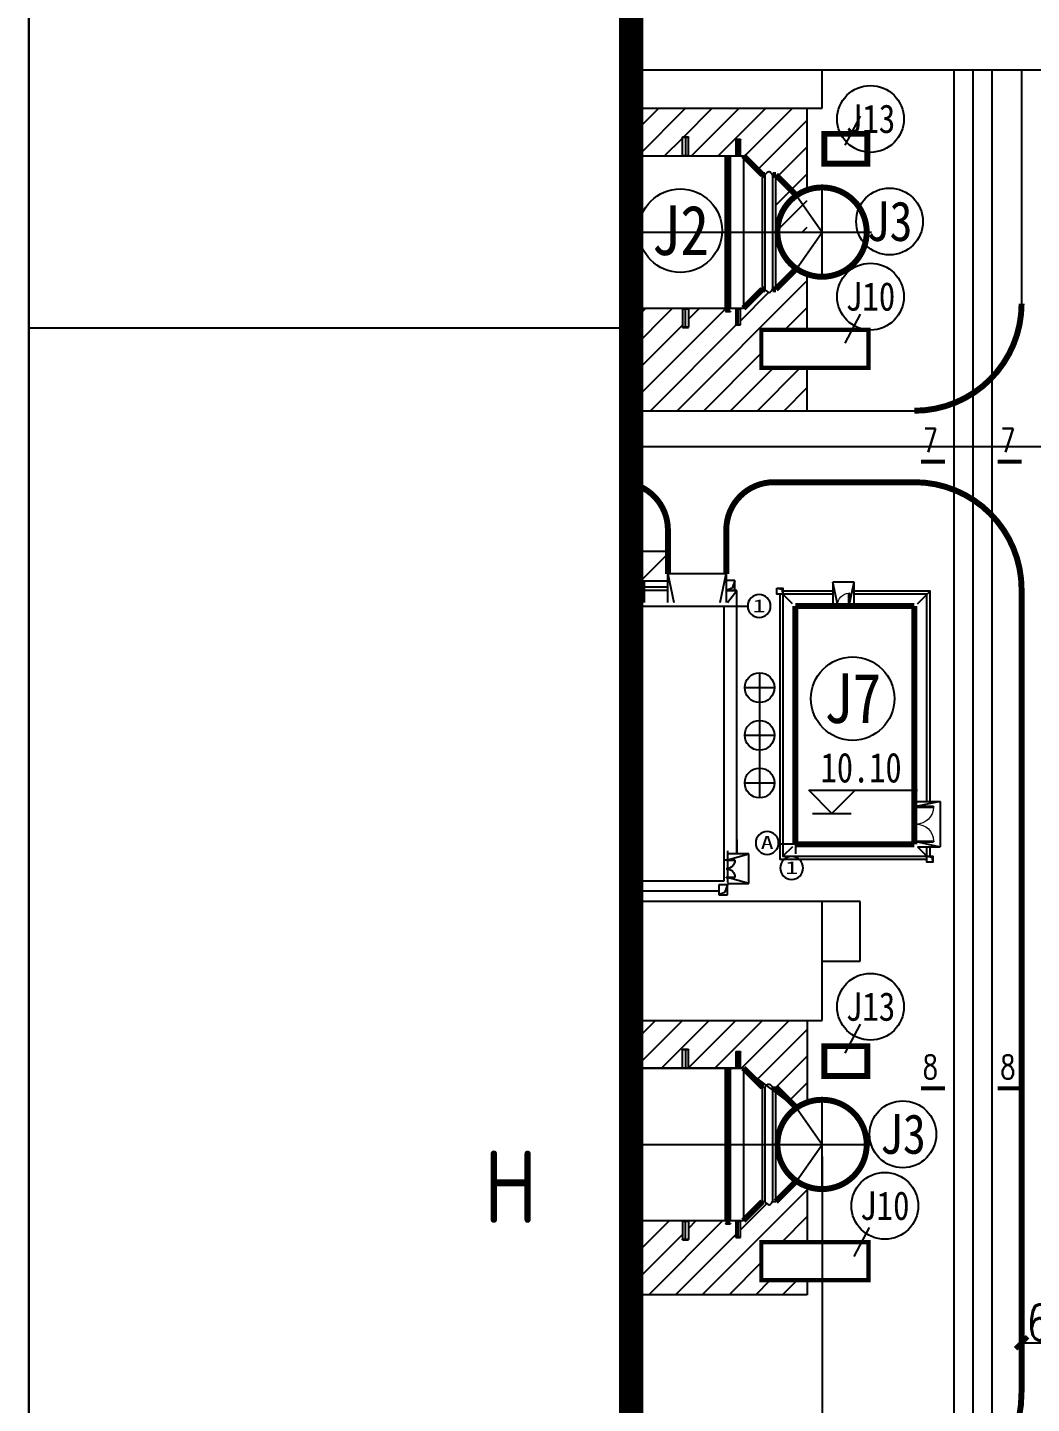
# Model space of a CAD drawing. Extents: x 93518 to 937116, y -359949 to 58022.
# Drawn here: x 684786 to 688953, y -119612 to -113903 of the extents above; entities that cross this region are included whole.
import ezdxf
from ezdxf.enums import TextEntityAlignment as Align

# ---------------------------------------------------------------- set-up
doc = ezdxf.new("R2010")
doc.units = 0
doc.header["$LTSCALE"] = 1000
doc.header["$MEASUREMENT"] = 0
doc.linetypes.add('CENTER', pattern=[50.8, 31.75, -6.35, 6.35, -6.35])
doc.linetypes.add('DASHDOT', pattern=[1, 0.5, -0.25, 0, -0.25])
doc.layers.get('0').update_dxf_attribs({"linetype": 'CONTINUOUS'})
doc.layers.get('Defpoints').update_dxf_attribs({"linetype": 'CONTINUOUS'})
doc.layers.add('AXIS_TEXT', color=7, linetype='CONTINUOUS')
doc.layers.add('Z-本期建构筑物', color=4, linetype='CONTINUOUS')
doc.styles.add('COMPLEX', font='geditxt.shx', dxfattribs={"bigfont": 'hztxt1.shx'})
doc.styles.add('DIMST', font='standard.shx', dxfattribs={"height": 15})
doc.styles.add('HT', font='SIMHEI.TTF')
doc.styles.add('HZ', font='geditxt.shx', dxfattribs={"width": 0.8, "bigfont": 'dxt.shx'})
doc.styles.add('SIMPLEX', font='simplex.shx', dxfattribs={"height": 0.2})
doc.styles.get("Standard").update_dxf_attribs({"font": 'GBENOR', "bigfont": 'GBCBIG'})
doc.styles.add('黑体', font='SIMHEI.TTF')
doc.linetypes.add('ZIGZAG', pattern='A,0.00254,-5.08,[131,ltypeshp.shx,S=5.08,R=0,X=-5.08,Y=0],-10.16,[131,ltypeshp.shx,S=5.08,R=180,X=5.08,Y=0],-5.08', length=20.32254)
doc.dimstyles.new('南沙标注', dxfattribs={"dimtxt": 3, "dimasz": 1, "dimexe": 1, "dimexo": 0.5, "dimgap": 0.2, "dimtad": 1, "dimtoh": 1, "dimdec": 3, "dimzin": 0, "dimdsep": 46, "dimtxsty": 'HZ', "dimblk": 'ARCHTICK', "dimcen": 0.09, "dimadec": 0, "dimazin": 0, "dimtfac": 1, "dimtdec": 3, "dimtix": 1, "dimtofl": 0, "dimtmove": 0, "dimatfit": 0, "dimfxl": 1, "dimtolj": 1, "dimtzin": 0, "dimarcsym": 0})

# ---------------------------------------------------------------- blocks, each defined once
blk = doc.blocks.new('GEDI_WK_A1')
at = {"color": 3}
blk.add_line((25, 74.25), (0, 74.25), dxfattribs=at)
for points, const_width in [([(0, 0), (841, 0), (841, 594), (0, 594)], 0.1), ([(25, 10), (831, 10), (831, 584), (25, 584)], 1)]:
    blk.add_lwpolyline(points, close=True, dxfattribs=dict(at, const_width=const_width))
blk.add_text('H', height=3, dxfattribs=at).set_placement((20, 37.125), align=Align.CENTER)
blk = doc.blocks.new('33')
for p, q in [((-303, 158), (-263, 158)), ((-303, 46), (-263, 46)), ((-300, -173), (-300, 151)), ((-298, 151), (-300, 151)), ((-298, -214), (-298, 191)), ((-268, 191), (-298, 191)), ((-268, -214), (-268, 191)), ((-262, 143), (-250, 143)), ((-250, -165), (-250, 143)), ((-250, 125), (-27, 125)), ((-27, 125), (-25, 125)), ((12575, 136), (0, 136)), ((12550, 106), (0, 106)), ((12577, 125), (12575, 125)), ((-379, -11), (12800, -11)), ((-303, -68), (-263, -68)), ((-303, -180), (-263, -180)), ((-298, -173), (-300, -173)), ((-268, -214), (-298, -214)), ((-262, -165), (-250, -165)), ((-250, -148), (-27, -148)), ((-27, -148), (-25, -148)), ((12550, -129), (0, -129)), ((12575, -159), (0, -159)), ((12577, -148), (12575, -148))]:
    blk.add_line(p, q)
for points in [[(-25, 264), (0, 264), (0, -286), (-25, -286)], [(12550, 136), (12575, 136), (12575, -159), (12550, -159)]]:
    blk.add_lwpolyline(points, close=True)
for centre, radius, start, end in [((-262, 149), 6, 180, 270), ((-27, -11), 136, 90, 270), ((12577, -11), 136, 270, 90), ((-262, -171), 6, 90, 180)]:
    blk.add_arc(centre, radius, start, end)
blk = doc.blocks.new('jzw-bh')
blk.add_circle((0, 0), 1.402)
at = {"style": 'SIMPLEX', "width": 0.8}
blk.add_attdef('JZW', text='', height=1, dxfattribs=at).set_placement((0, 0), align=Align.MIDDLE)
blk = doc.blocks.new('室内标高')
for p, q in [((1.94, -1.94), (0, 0)), ((0, 0), (9.14, 0)), ((3.89, 0), (1.94, -1.94)), ((0.32, -1.94), (3.57, -1.94))]:
    blk.add_line(p, q)
at = {"ltscale": 0.5, "style": 'HT', "width": 0.8}
blk.add_text('10.10', height=2.5, rotation=360, dxfattribs=at).set_placement((4.4, 0.66, -8.1), align=Align.CENTER)
blk = doc.blocks.new('_ArchTick')
at = {"color": 0, "linetype": 'ByBlock', "const_width": 0.4}
blk.add_lwpolyline([(-0.5, -0.5), (0.5, 0.5)], dxfattribs=at)
blk = doc.blocks.new('*D58')
at = {"color": 0, "lineweight": -2}
for p, q in [((3702.78, 1654.14), (3702.78, 1653.05)), ((3702.78, 1654.05), (3708.78, 1654.05)), ((3708.78, 1654.14), (3708.78, 1653.05))]:
    blk.add_line(p, q, dxfattribs=at)
at = {"layer": 'Defpoints', "color": 0}
for p in [(3702.78, 1654.64), (3708.78, 1654.64), (3708.78, 1654.05)]:
    blk.add_point(p, dxfattribs=at)
at = {"color": 0, "lineweight": -2, "rotation": 180}
blk.add_blockref('_ArchTick', (3702.78, 1654.05), dxfattribs=at)
at = {"color": 0, "lineweight": -2}
blk.add_blockref('_ArchTick', (3708.78, 1654.05), dxfattribs=at)
at = {"color": 0, "insert": (3705.78, 1655.75), "char_height": 3, "attachment_point": 5, "style": 'HZ'}
blk.add_mtext('\\A1;6.0', dxfattribs=at)
blk = doc.blocks.new('_AXISO')
blk.add_circle((0, 0), 0.5)
at = {"layer": 'AXIS_TEXT', "style": 'COMPLEX', "width": 1.041667}
blk.add_attdef('A', text='', height=0.56, dxfattribs=at).set_placement((-0.25, -0.28), (0.25, -0.28), align=Align.FIT)
blk = doc.blocks.new('wq')
at = {"color": 8}
for p, q in [((3686.0215, 1757.7001), (3686.0215, 1760.9255)), ((3697.0785, 1760.9255), (3697.0785, 1646)), ((3700.2785, 1760.9255), (3700.2785, 1646)), ((3702.7785, 1760.9255), (3702.7785, 1741.3)), ((3669.988, 1755.3744), (3672.3137, 1757.7001)), ((3669.988, 1757.7001), (3686.0215, 1757.7001)), ((3670.6515, 1753.7928), (3674.5588, 1757.7001)), ((3674.4038, 1755.3001), (3676.8038, 1757.7001)), ((3675.0489, 1753.7001), (3679.0489, 1757.7001)), ((3677.2939, 1753.7001), (3681.2939, 1757.7001)), ((3679.4802, 1753.6413), (3683.539, 1757.7001)), ((3684.7785, 1750.8381), (3684.7785, 1757.7001)), ((3680.6028, 1752.5188), (3684.7785, 1756.6945)), ((3687.9542, 1754.6068), (3689.242, 1757.0304)), ((3672.8038, 1753.7001), (3674.3015, 1755.1978)), ((3674.3015, 1755.3001), (3674.8015, 1755.3001)), ((3674.3015, 1755.3001), (3674.3628, 1755.3001)), ((3674.3015, 1755.3001), (3674.3015, 1755.2601)), ((3674.3015, 1755.2601), (3674.5435, 1755.2601)), ((3674.3015, 1753.7401), (3674.3015, 1755.2601)), ((3674.5435, 1755.2601), (3674.5435, 1753.7401)), ((3674.5595, 1755.2601), (3674.5595, 1753.7401)), ((3674.5595, 1755.2601), (3674.8015, 1755.2601)), ((3674.7401, 1755.3001), (3674.8015, 1755.3001)), ((3674.8015, 1755.3001), (3674.8015, 1755.2601)), ((3674.8015, 1753.7401), (3674.8015, 1755.2601)), ((3678.7715, 1755.1001), (3678.7715, 1755.0601)), ((3678.7715, 1755.1001), (3678.8328, 1755.1001)), ((3678.7715, 1755.1001), (3679.1715, 1755.1001)), ((3678.7715, 1755.0601), (3678.7715, 1753.7401)), ((3678.7715, 1755.0601), (3678.9635, 1755.0601)), ((3678.9635, 1755.0601), (3678.9635, 1753.7401)), ((3678.9795, 1755.0601), (3679.1715, 1755.0601)), ((3678.9795, 1755.0601), (3678.9795, 1753.7401)), ((3679.1101, 1755.1001), (3679.1715, 1755.1001)), ((3679.1715, 1755.1001), (3679.1715, 1755.0601)), ((3679.1715, 1753.7401), (3679.1715, 1755.0601)), ((3669.988, 1753.7001), (3679.422, 1753.7001)), ((3674.3015, 1753.7401), (3674.5435, 1753.7401)), ((3674.3015, 1753.7401), (3674.3015, 1753.7001)), ((3674.3015, 1753.7001), (3674.8015, 1753.7001)), ((3674.3015, 1753.7001), (3674.3628, 1753.7001)), ((3674.5595, 1753.7401), (3674.8015, 1753.7401)), ((3674.7401, 1753.7001), (3674.8015, 1753.7001)), ((3674.8015, 1753.7401), (3674.8015, 1753.7001)), ((3677.914, 1740.9301), (3677.914, 1753.6801)), ((3677.914, 1753.6801), (3678.329, 1753.6801)), ((3678.279, 1753.5801), (3678.279, 1753.6801)), ((3678.284, 1753.5851), (3678.284, 1753.6751)), ((3678.329, 1740.9301), (3678.329, 1753.6801)), ((3678.7715, 1753.7401), (3678.7715, 1753.7001)), ((3678.7715, 1753.7401), (3678.9635, 1753.7401)), ((3678.7715, 1753.7001), (3678.8328, 1753.7001)), ((3678.7715, 1753.7001), (3679.1715, 1753.7001)), ((3678.9795, 1753.7401), (3679.1715, 1753.7401)), ((3679.1101, 1753.7001), (3679.1715, 1753.7001)), ((3679.1715, 1753.7401), (3679.1715, 1753.7001)), ((3679.4215, 1753.7001), (3679.4215, 1740.9001)), ((3682.1424, 1751.8134), (3684.7785, 1754.4494)), ((3681.0215, 1742.5001), (3681.0215, 1752.1001)), ((3681.2215, 1752.1061), (3681.2215, 1742.5001)), ((3681.8715, 1752.1001), (3681.8715, 1742.5001)), ((3682.1424, 1749.5683), (3684.7785, 1752.2044)), ((3682.1424, 1742.5001), (3682.1424, 1752.1001)), ((3682.1424, 1747.3232), (3684.7785, 1749.9593)), ((3684.3643, 1747.3001), (3684.7785, 1747.7142)), ((3684.7785, 1739.1001), (3684.7785, 1743.7621)), ((3673.8543, 1732.3), (3684.7785, 1743.2241)), ((3679.1715, 1739.8622), (3681.538, 1742.2287)), ((3677.964, 1740.9301), (3677.964, 1741.0301)), ((3678.279, 1740.9301), (3678.279, 1741.0301)), ((3678.284, 1740.9351), (3678.284, 1741.0251)), ((3682.8995, 1739.1001), (3684.7785, 1740.9791)), ((3669.988, 1737.4139), (3673.4742, 1740.9001)), ((3669.988, 1732.9238), (3677.9643, 1740.9001)), ((3669.988, 1740.9001), (3679.422, 1740.9001)), ((3670.6515, 1740.3224), (3671.2291, 1740.9001)), ((3674.3015, 1740.9001), (3674.8015, 1740.9001)), ((3674.3015, 1740.9001), (3674.3628, 1740.9001)), ((3674.3015, 1740.8601), (3674.3015, 1740.9001)), ((3674.3015, 1740.8601), (3674.5435, 1740.8601)), ((3674.3015, 1740.8601), (3674.3015, 1739.3401)), ((3674.5435, 1739.3401), (3674.5435, 1740.8601)), ((3674.5595, 1739.3401), (3674.5595, 1740.8601)), ((3674.5595, 1740.8601), (3674.8015, 1740.8601)), ((3674.7401, 1740.9001), (3674.8015, 1740.9001)), ((3674.8015, 1739.9823), (3675.7193, 1740.9001)), ((3674.8015, 1740.8601), (3674.8015, 1740.9001)), ((3674.8015, 1740.8601), (3674.8015, 1739.3401)), ((3677.914, 1740.9301), (3678.329, 1740.9301)), ((3678.7715, 1740.9001), (3678.7715, 1739.5401)), ((3678.7715, 1740.8601), (3678.7715, 1740.9001)), ((3678.7715, 1740.9001), (3678.8328, 1740.9001)), ((3678.7715, 1740.9001), (3679.1715, 1740.9001)), ((3678.7715, 1740.8601), (3678.9635, 1740.8601)), ((3678.9635, 1739.5401), (3678.9635, 1740.8601)), ((3678.9795, 1740.8601), (3679.1715, 1740.8601)), ((3678.9795, 1739.5401), (3678.9795, 1740.8601)), ((3679.1601, 1740.9001), (3679.1715, 1740.9001)), ((3679.1715, 1739.5401), (3679.1715, 1740.9001)), ((3679.1715, 1740.8601), (3679.1715, 1740.9001)), ((3687.9542, 1737.9839), (3689.242, 1740.4075)), ((3669.988, 1735.1688), (3674.3015, 1739.4823)), ((3671.6093, 1732.3), (3678.8094, 1739.5001)), ((3674.3015, 1739.3001), (3674.3015, 1739.3401)), ((3674.3015, 1739.3401), (3674.5435, 1739.3401)), ((3674.3015, 1739.3001), (3674.8015, 1739.3001)), ((3674.3015, 1739.3001), (3674.3628, 1739.3001)), ((3674.5595, 1739.3401), (3674.8015, 1739.3401)), ((3674.7401, 1739.3001), (3674.8015, 1739.3001)), ((3674.8015, 1739.3001), (3674.8015, 1739.3401)), ((3678.7715, 1739.5401), (3678.9635, 1739.5401)), ((3678.7715, 1739.5001), (3678.7715, 1739.5401)), ((3678.7715, 1739.5001), (3678.8328, 1739.5001)), ((3678.7715, 1739.5001), (3679.1715, 1739.5001)), ((3678.9795, 1739.5401), (3679.1715, 1739.5401)), ((3679.1601, 1739.5001), (3679.1715, 1739.5001)), ((3679.1715, 1739.5001), (3679.1715, 1739.5401)), ((3676.0994, 1732.3), (3680.9215, 1737.1221)), ((3678.3445, 1732.3), (3681.9446, 1735.9001)), ((3680.5895, 1732.3), (3684.1896, 1735.9001)), ((3684.7785, 1732.3), (3684.7785, 1735.9001)), ((3682.8346, 1732.3), (3684.7785, 1734.2439)), ((3669.988, 1719.4534), (3671.0346, 1720.5)), ((3670.7797, 1718), (3673.0785, 1720.2988)), ((3669.988, 1718), (3671.0785, 1718)), ((3670.5785, 1716.2), (3671.0785, 1718)), ((3671.0785, 1718), (3671.0785, 1716.2)), ((3673.0247, 1718), (3673.0785, 1718.0538)), ((3673.0785, 1716.2), (3673.0785, 1718.6)), ((3673.0785, 1718.6), (3673.5785, 1716.2)), ((3677.9785, 1718.6), (3673.0785, 1718.6)), ((3677.4785, 1716.2), (3677.9785, 1718.6)), ((3677.9785, 1718.6), (3677.9785, 1716.2)), ((3677.9785, 1718.0382), (3677.9785, 1717.2)), ((3678.7042, 1718.0382), (3677.9785, 1718.0382)), ((3678.7042, 1718.0382), (3678.4606, 1717.4032)), ((3678.7042, 1717.2), (3678.7042, 1718.0382)), ((3688.7285, 1717.8999), (3686.9285, 1717.8999)), ((3686.9285, 1717.8999), (3686.9285, 1716.0999)), ((3687.3285, 1716.0999), (3686.9285, 1717.8999)), ((3688.3285, 1716.0999), (3688.7285, 1717.8999)), ((3688.7285, 1716.0999), (3688.7285, 1717.8999)), ((3673.0785, 1717.5), (3671.0785, 1717.5)), ((3673.0785, 1717.2), (3671.0785, 1717.2)), ((3678.4606, 1717.4032), (3677.9785, 1717.2)), ((3678.8785, 1717.2), (3677.9785, 1717.2)), ((3677.9785, 1717.2), (3678.7042, 1717.2)), ((3678.0785, 1716.2), (3678.8785, 1717.2)), ((3678.8785, 1715.8383), (3678.8785, 1717.2)), ((3682.2285, 1717.3999), (3682.6359, 1717.3119)), ((3682.6359, 1717.3119), (3682.7285, 1716.8999)), ((3683.5285, 1716.0999), (3682.7285, 1716.8999)), ((3694.0285, 1716.0999), (3695.0885, 1717.1599)), ((3669.988, 1715.9), (3677.7785, 1715.9)), ((3677.7785, 1715.9), (3677.7785, 1692.8)), ((3677.7785, 1715.9), (3679.7785, 1715.9)), ((3678.8785, 1707.2508), (3678.8785, 1716.2461)), ((3678.8785, 1703.1251), (3678.8785, 1708.1107)), ((3678.8785, 1695.1), (3678.8785, 1703.1251)), ((3694.0285, 1699.4999), (3695.9285, 1699.4999)), ((3695.9285, 1699.4999), (3694.0285, 1699.0999)), ((3695.9285, 1699.4999), (3695.9285, 1695.6999)), ((3678.8785, 1696.3096), (3678.8785, 1695.1)), ((3694.0285, 1696.0999), (3695.9285, 1695.6999)), ((3678.0785, 1695.3559), (3678.0785, 1692.6956)), ((3679.8785, 1695.1), (3678.0785, 1695.1)), ((3678.0785, 1694.6), (3679.8785, 1695.1)), ((3678.0785, 1694.7987), (3678.0785, 1693.2987)), ((3679.8785, 1692.6), (3679.8785, 1695.1)), ((3683.7785, 1695.8999), (3682.4723, 1695.8999)), ((3683.5285, 1695.6999), (3682.7285, 1694.8999)), ((3683.7785, 1695.8999), (3683.7785, 1695.091)), ((3694.0285, 1695.6999), (3694.8285, 1694.8999)), ((3694.0285, 1695.6999), (3695.9285, 1695.6999)), ((3694.8285, 1694.8999), (3695.2359, 1694.8119)), ((3695.2359, 1694.8119), (3695.3285, 1694.3999)), ((3677.8785, 1694.6), (3678.0785, 1694.6)), ((3677.7785, 1692.8), (3669.988, 1692.8)), ((3677.3528, 1692.5), (3677.3528, 1691.6618)), ((3678.0785, 1692.5), (3677.3528, 1692.5)), ((3678.0785, 1692.5), (3677.8349, 1691.865)), ((3679.8785, 1692.6), (3678.0785, 1693.1)), ((3678.0785, 1692.6), (3679.8785, 1692.6)), ((3678.0785, 1691.6618), (3678.0785, 1692.5)), ((3669.988, 1692), (3677.3528, 1692)), ((3677.8349, 1691.865), (3677.3528, 1691.6618)), ((3677.3528, 1691.6618), (3678.0785, 1691.6618)), ((3689.2215, 1691.1001), (3669.988, 1691.1001)), ((3686.0215, 1686.1001), (3686.0215, 1691.1001)), ((3689.2215, 1686.1001), (3689.2215, 1691.1001)), ((3686.0215, 1681.1001), (3686.0215, 1686.1001)), ((3686.0215, 1686.1001), (3689.2215, 1686.1001)), ((3669.988, 1681.1001), (3686.0215, 1681.1001)), ((3669.988, 1679.0422), (3672.0458, 1681.1001)), ((3669.988, 1681.1001), (3684.7785, 1681.1001)), ((3670.2909, 1677.1001), (3674.2909, 1681.1001)), ((3672.5359, 1677.1001), (3676.5359, 1681.1001)), ((3674.781, 1677.1001), (3678.781, 1681.1001)), ((3677.0261, 1677.1001), (3681.0261, 1681.1001)), ((3679.2711, 1677.1001), (3683.2711, 1681.1001)), ((3684.7785, 1681.1001), (3684.7785, 1674.2381)), ((3684.7785, 1681.1001), (3684.7785, 1674.2381)), ((3680.6199, 1676.2038), (3684.7785, 1680.3623)), ((3687.9542, 1678.3624), (3689.242, 1680.786)), ((3674.3015, 1678.7001), (3674.8015, 1678.7001)), ((3674.3015, 1678.7001), (3674.3628, 1678.7001)), ((3674.3015, 1678.7001), (3674.3015, 1678.6601)), ((3674.3015, 1678.6601), (3674.5435, 1678.6601)), ((3674.3015, 1677.1401), (3674.3015, 1678.6601)), ((3674.5435, 1678.6601), (3674.5435, 1677.1401)), ((3674.5595, 1678.6601), (3674.5595, 1677.1401)), ((3674.5595, 1678.6601), (3674.8015, 1678.6601)), ((3674.7401, 1678.7001), (3674.8015, 1678.7001)), ((3674.8015, 1678.7001), (3674.8015, 1678.6601)), ((3674.8015, 1677.1401), (3674.8015, 1678.6601)), ((3678.7715, 1678.5001), (3678.7715, 1678.4601)), ((3678.7715, 1678.5001), (3678.8328, 1678.5001)), ((3678.7715, 1678.5001), (3679.1715, 1678.5001)), ((3678.7715, 1678.4601), (3678.7715, 1677.1401)), ((3678.7715, 1678.4601), (3678.9635, 1678.4601)), ((3678.9635, 1678.4601), (3678.9635, 1677.1401)), ((3678.9795, 1678.4601), (3679.1715, 1678.4601)), ((3678.9795, 1678.4601), (3678.9795, 1677.1401)), ((3679.1101, 1678.5001), (3679.1715, 1678.5001)), ((3679.1715, 1678.5001), (3679.1715, 1678.4601)), ((3679.1715, 1677.1401), (3679.1715, 1678.4601)), ((3681.9042, 1675.243), (3684.7785, 1678.1173)), ((3669.988, 1677.1001), (3679.422, 1677.1001)), ((3679.422, 1677.1001), (3669.988, 1677.1001)), ((3674.3015, 1677.1401), (3674.5435, 1677.1401)), ((3674.3015, 1677.1401), (3674.3015, 1677.1001)), ((3674.3015, 1677.1001), (3674.8015, 1677.1001)), ((3674.3015, 1677.1001), (3674.3628, 1677.1001)), ((3674.5595, 1677.1401), (3674.8015, 1677.1401)), ((3674.7401, 1677.1001), (3674.8015, 1677.1001)), ((3674.8015, 1677.1401), (3674.8015, 1677.1001)), ((3677.914, 1664.3301), (3677.914, 1677.0801)), ((3677.914, 1677.0801), (3678.329, 1677.0801)), ((3678.279, 1676.9801), (3678.279, 1677.0801)), ((3678.284, 1676.9851), (3678.284, 1677.0751)), ((3678.329, 1664.3301), (3678.329, 1677.0801)), ((3678.7715, 1677.1401), (3678.7715, 1677.1001)), ((3678.7715, 1677.1401), (3678.9635, 1677.1401)), ((3678.7715, 1677.1001), (3678.8328, 1677.1001)), ((3678.7715, 1677.1001), (3679.1715, 1677.1001)), ((3678.9795, 1677.1401), (3679.1715, 1677.1401)), ((3679.1101, 1677.1001), (3679.1715, 1677.1001)), ((3679.1715, 1677.1401), (3679.1715, 1677.1001)), ((3679.4215, 1677.1001), (3679.4215, 1664.3001)), ((3683.8706, 1673.7719), (3679.422, 1677.1001)), ((3681.0215, 1665.9001), (3681.0215, 1675.5001)), ((3681.0215, 1675.5001), (3681.2215, 1675.5001)), ((3681.2215, 1675.5061), (3681.2215, 1665.9001)), ((3681.8715, 1675.5001), (3682.1424, 1675.5001)), ((3681.8715, 1675.5001), (3681.8715, 1665.9001)), ((3682.1424, 1665.9001), (3682.1424, 1675.5001)), ((3683.1885, 1674.2822), (3684.7785, 1675.8722)), ((3684.7785, 1674.2381), (3683.8706, 1673.7719)), ((3686.0225, 1669.7001), (3686.0225, 1642.5836)), ((3684.7785, 1667.1621), (3684.7785, 1662.5001)), ((3675.9664, 1658.0799), (3684.7785, 1666.8919)), ((3681.0215, 1665.9001), (3681.2215, 1665.9001)), ((3681.8715, 1665.9001), (3682.1424, 1665.9001)), ((3679.1715, 1663.53), (3681.3733, 1665.7319)), ((3669.988, 1661.0817), (3673.2063, 1664.3001)), ((3669.988, 1664.3001), (3679.422, 1664.3001)), ((3670.6515, 1663.9903), (3670.9613, 1664.3001)), ((3671.4763, 1658.0799), (3677.6964, 1664.3001)), ((3674.3015, 1664.3001), (3674.8015, 1664.3001)), ((3674.3015, 1664.3001), (3674.3628, 1664.3001)), ((3674.3015, 1664.2601), (3674.3015, 1664.3001)), ((3674.3015, 1664.2601), (3674.5435, 1664.2601)), ((3674.3015, 1664.2601), (3674.3015, 1662.7401)), ((3674.5435, 1662.7401), (3674.5435, 1664.2601)), ((3674.5595, 1662.7401), (3674.5595, 1664.2601)), ((3674.5595, 1664.2601), (3674.8015, 1664.2601)), ((3674.7401, 1664.3001), (3674.8015, 1664.3001)), ((3674.8015, 1663.6501), (3675.4514, 1664.3001)), ((3674.8015, 1664.2601), (3674.8015, 1664.3001)), ((3674.8015, 1664.2601), (3674.8015, 1662.7401)), ((3677.914, 1664.3301), (3678.329, 1664.3301)), ((3677.964, 1664.3301), (3677.964, 1664.4301)), ((3678.279, 1664.3301), (3678.279, 1664.4301)), ((3678.284, 1664.3351), (3678.284, 1664.4251)), ((3678.7715, 1664.3001), (3678.7715, 1662.9401)), ((3678.7715, 1664.2601), (3678.7715, 1664.3001)), ((3678.7715, 1664.3001), (3678.8328, 1664.3001)), ((3678.7715, 1664.3001), (3679.1715, 1664.3001)), ((3678.7715, 1664.2601), (3678.9635, 1664.2601)), ((3678.9635, 1662.9401), (3678.9635, 1664.2601)), ((3678.9795, 1664.2601), (3679.1715, 1664.2601)), ((3678.9795, 1662.9401), (3678.9795, 1664.2601)), ((3679.1601, 1664.3001), (3679.1715, 1664.3001)), ((3679.1715, 1662.9401), (3679.1715, 1664.3001)), ((3679.1715, 1664.2601), (3679.1715, 1664.3001)), ((3682.6316, 1662.5001), (3684.7785, 1664.6469)), ((3688.7125, 1661.2889), (3690.0002, 1663.7126)), ((3669.988, 1658.8367), (3674.3015, 1663.1501)), ((3673.7214, 1658.0799), (3678.7715, 1663.13)), ((3674.3015, 1662.7001), (3674.3015, 1662.7401)), ((3674.3015, 1662.7401), (3674.5435, 1662.7401)), ((3674.3015, 1662.7001), (3674.8015, 1662.7001)), ((3674.3015, 1662.7001), (3674.3628, 1662.7001)), ((3674.5595, 1662.7401), (3674.8015, 1662.7401)), ((3674.7401, 1662.7001), (3674.8015, 1662.7001)), ((3674.8015, 1662.7001), (3674.8015, 1662.7401)), ((3678.7715, 1662.9401), (3678.9635, 1662.9401)), ((3678.7715, 1662.9001), (3678.7715, 1662.9401)), ((3678.7715, 1662.9001), (3678.8328, 1662.9001)), ((3678.7715, 1662.9001), (3679.1715, 1662.9001)), ((3678.9795, 1662.9401), (3679.1715, 1662.9401)), ((3679.1601, 1662.9001), (3679.1715, 1662.9001)), ((3679.1715, 1662.9001), (3679.1715, 1662.9401)), ((3678.2115, 1658.0799), (3680.9215, 1660.7899)), ((3680.4566, 1658.0799), (3681.6767, 1659.3001)), ((3682.7016, 1658.0799), (3683.9218, 1659.3001)), ((3684.7785, 1659.3001), (3684.7785, 1658.0799)), ((3684.7785, 1658.0799), (3669.988, 1658.0799))]:
    blk.add_line(p, q, dxfattribs=at)
at = {"color": 8, "linetype": 'ZIGZAG', "ltscale": 0.15}
blk.add_line((3698.6785, 1760.9255), (3698.6785, 1646), dxfattribs=at)
at = {"color": 8, "ltscale": 3}
for p, q in [((3677.964, 1753.6701), (3678.279, 1753.6701)), ((3677.956, 1741.0301), (3677.956, 1753.5801)), ((3677.964, 1741.0301), (3677.964, 1753.5801)), ((3678.279, 1741.0301), (3678.279, 1753.5801)), ((3678.287, 1741.0301), (3678.287, 1753.5801)), ((3677.956, 1664.4301), (3677.956, 1676.9801)), ((3677.964, 1677.0701), (3678.279, 1677.0701)), ((3677.964, 1664.4301), (3677.964, 1676.9801)), ((3678.279, 1664.4301), (3678.279, 1676.9801)), ((3678.287, 1664.4301), (3678.287, 1676.9801))]:
    blk.add_line(p, q, dxfattribs=at)
at = {"color": 8, "ltscale": 4}
for p, q in [((3683.8716, 1750.3719), (3686.0225, 1747.3001)), ((3686.0225, 1743.5501), (3686.0225, 1751.0501)), ((3669.988, 1747.3001), (3690.1715, 1747.3001)), ((3683.8716, 1744.2283), (3686.0225, 1747.3001)), ((3686.0225, 1666.9501), (3686.0225, 1674.4501)), ((3683.8716, 1673.7719), (3686.0225, 1670.7001)), ((3669.988, 1670.7001), (3690.1715, 1670.7001)), ((3683.8716, 1667.6282), (3686.0225, 1670.7001))]:
    blk.add_line(p, q, dxfattribs=at)
at = {"color": 8, "lineweight": 9}
for p, q in [((3669.988, 1747.3001), (3683.7378, 1747.3001)), ((3669.988, 1670.7001), (3683.7378, 1670.7001))]:
    blk.add_line(p, q, dxfattribs=at)
at = {"color": 8, "ltscale": 10}
blk.add_line((3669.988, 1732.3), (3693.7785, 1732.3), dxfattribs=at)
at = {"color": 8, "linetype": 'DASHDOT', "ltscale": 10}
blk.add_line((3669.988, 1729.3), (3789.7785, 1729.3), dxfattribs=at)
at = {"color": 8, "extrusion": (0, 0, -1)}
for p, q in [((3688.2785, 1716.9749), (3688.3285, 1716.9749)), ((3688.2785, 1715.9999), (3688.2785, 1716.9749)), ((3688.3285, 1715.9999), (3688.3285, 1716.9749)), ((3688.3285, 1715.9999), (3688.2785, 1715.9999)), ((3693.9285, 1699.0999), (3695.391, 1699.0999)), ((3693.9285, 1699.0999), (3693.9285, 1699.0249)), ((3693.9285, 1699.0249), (3695.391, 1699.0249)), ((3695.391, 1699.0249), (3695.391, 1699.0999)), ((3693.9285, 1696.1749), (3695.391, 1696.1749)), ((3693.9285, 1696.0999), (3693.9285, 1696.1749)), ((3693.9285, 1696.0999), (3695.391, 1696.0999)), ((3695.391, 1696.1749), (3695.391, 1696.0999)), ((3677.9785, 1694.6), (3678.7097, 1694.6)), ((3677.9785, 1694.6), (3677.9785, 1694.5625)), ((3677.9785, 1694.5625), (3678.7097, 1694.5625)), ((3678.7097, 1694.5625), (3678.7097, 1694.6)), ((3677.9785, 1693.1375), (3678.7097, 1693.1375)), ((3677.9785, 1693.1), (3677.9785, 1693.1375)), ((3677.9785, 1693.1), (3678.7097, 1693.1)), ((3678.7097, 1693.1375), (3678.7097, 1693.1))]:
    blk.add_line(p, q, dxfattribs=at)
at = {"color": 8, "linetype": 'CENTER', "ltscale": 0.02}
for p, q in [((3680.7782, 1710.3), (3680.7772, 1699.8)), ((3679.5285, 1709.05), (3682.0285, 1709.05)), ((3679.5278, 1705.05), (3682.0278, 1705.05)), ((3679.5275, 1701.05), (3682.0275, 1701.05))]:
    blk.add_line(p, q, dxfattribs=at)
at = {"color": 4}
blk.add_lwpolyline([(3669.988, 1760.9255), (3827.5926, 1760.9255), (3827.5926, 1609.2374), (3669.988, 1609.2374)], close=True, dxfattribs=at)
at = {"color": 8}
for points, const_width in [([(3686.2225, 1755.5501), (3686.2225, 1753.0501), (3689.8225, 1753.0501), (3689.8225, 1755.5501)], 0.5), ([(3689.9225, 1739.1001), (3680.9225, 1739.1001), (3680.9225, 1735.9001), (3689.9225, 1735.9001)], 0.35), ([(3686.2225, 1678.9501), (3686.2225, 1676.4501), (3689.8225, 1676.4501), (3689.8225, 1678.9501)], 0.5), ([(3689.9225, 1662.5001), (3680.9225, 1662.5001), (3680.9225, 1659.3001), (3689.9225, 1659.3001)], 0.35)]:
    blk.add_lwpolyline(points, close=True, dxfattribs=dict(at, const_width=const_width))
at = {"color": 8, "ltscale": 3}
for points in [[(3677.964, 1753.6801), (3677.964, 1753.5801), (3677.914, 1753.5801), (3677.914, 1753.6801)], [(3677.959, 1753.6751), (3677.959, 1753.5851), (3677.919, 1753.5851), (3677.919, 1753.6751)], [(3677.964, 1740.9301), (3677.964, 1741.0301), (3677.914, 1741.0301), (3677.914, 1740.9301)], [(3677.959, 1740.9351), (3677.959, 1741.0251), (3677.919, 1741.0251), (3677.919, 1740.9351)], [(3677.964, 1677.0801), (3677.964, 1676.9801), (3677.914, 1676.9801), (3677.914, 1677.0801)], [(3677.959, 1677.0751), (3677.959, 1676.9851), (3677.919, 1676.9851), (3677.919, 1677.0751)], [(3677.964, 1664.3301), (3677.964, 1664.4301), (3677.914, 1664.4301), (3677.914, 1664.3301)], [(3677.959, 1664.3351), (3677.959, 1664.4251), (3677.919, 1664.4251), (3677.919, 1664.3351)]]:
    blk.add_lwpolyline(points, close=True, dxfattribs=at)
for points in [[(3678.279, 1753.6801), (3678.329, 1753.6801), (3678.329, 1753.5801), (3678.279, 1753.5801)], [(3678.284, 1753.6751), (3678.324, 1753.6751), (3678.324, 1753.5851), (3678.284, 1753.5851)], [(3678.279, 1740.9301), (3678.329, 1740.9301), (3678.329, 1741.0301), (3678.279, 1741.0301)], [(3678.284, 1740.9351), (3678.324, 1740.9351), (3678.324, 1741.0251), (3678.284, 1741.0251)], [(3678.279, 1677.0801), (3678.329, 1677.0801), (3678.329, 1676.9801), (3678.279, 1676.9801)], [(3678.284, 1677.0751), (3678.324, 1677.0751), (3678.324, 1676.9851), (3678.284, 1676.9851)], [(3678.279, 1664.3301), (3678.329, 1664.3301), (3678.329, 1664.4301), (3678.279, 1664.4301)], [(3678.284, 1664.3351), (3678.324, 1664.3351), (3678.324, 1664.4251), (3678.284, 1664.4251)]]:
    blk.add_lwpolyline(points, dxfattribs=at)
at = {"color": 8}
for points, const_width in [([(3679.4215, 1753.7001), (3681.0215, 1752.1001)], 0.5), ([(3681.0215, 1752.1001), (3681.2215, 1752.1001)], 0.5), ([(3681.8715, 1752.1001), (3682.1424, 1752.1001)], 0.5), ([(3683.8706, 1750.3719), (3682.1424, 1752.1001)], 0.5), ([(3682.1424, 1742.5001), (3683.8706, 1744.2283)], 0.5), ([(3679.4215, 1740.9001), (3681.0215, 1742.5001)], 0.5), ([(3681.0215, 1742.5001), (3681.2215, 1742.5001)], 0.5), ([(3681.8715, 1742.5001), (3682.1424, 1742.5001)], 0.5), ([(3694.3416, 1728.0218), (3696.3416, 1728.0218)], 0.35), ([(3700.7814, 1728.0218), (3702.7814, 1728.0218)], 0.35), ([(3702.7785, 1717.3), (3702.7785, 1650)], 0.5), ([(3683.7785, 1715.8999), (3693.7785, 1715.8999)], 0.5), ([(3683.7785, 1695.8999), (3683.7785, 1715.8999)], 0.5), ([(3693.7785, 1695.8999), (3693.7785, 1715.8999)], 0.5), ([(3683.7785, 1695.8999), (3693.7785, 1695.8999)], 0.5), ([(3679.4215, 1677.1001), (3681.0215, 1675.5001)], 0.5), ([(3683.8706, 1673.7719), (3682.1424, 1675.5001)], 0.5), ([(3694.3416, 1675.4129), (3696.3416, 1675.4129)], 0.35), ([(3700.7814, 1675.4129), (3702.7814, 1675.4129)], 0.35), ([(3682.1424, 1665.9001), (3683.8706, 1667.6282)], 0.5), ([(3679.4215, 1664.3001), (3681.0215, 1665.9001)], 0.5)]:
    blk.add_lwpolyline(points, dxfattribs=dict(at, const_width=const_width))
at = {"color": 8, "const_width": 0.5}
for points in [[(3682.2725, 1747.3001, 1), (3689.7725, 1747.3001, 1)], [(3682.2725, 1670.7001, 1), (3689.7725, 1670.7001, 1)]]:
    blk.add_lwpolyline(points, format="xyb", close=True, dxfattribs=at)
at = {"color": 8, "ltscale": 10, "const_width": 0.5}
for points in [[(3693.7785, 1732.3, 0.41421356), (3702.7785, 1741.3)], [(3669.988, 1726.1952, -0.34851757), (3673.0785, 1722.3), (3673.0785, 1718.6)], [(3677.9785, 1718.6), (3677.9785, 1722.3, -0.41421356), (3681.9785, 1726.3)], [(3702.7785, 1717.3, 0.41421356), (3693.7785, 1726.3)]]:
    blk.add_lwpolyline(points, format="xyb", dxfattribs=at)
blk.add_lwpolyline([(3681.9785, 1726.3), (3693.7785, 1726.3)], dxfattribs=at)
at = {"color": 8}
for points in [[(3669.988, 1720.5), (3673.0785, 1720.5), (3673.0785, 1718), (3669.988, 1718)], [(3682.4685, 1716.8999), (3682.4685, 1694.6399), (3694.8285, 1694.6399)], [(3686.9285, 1717.1599), (3682.7285, 1717.1599)], [(3686.9285, 1716.8999), (3682.7285, 1716.8999), (3682.7285, 1694.8999), (3694.8285, 1694.8999), (3694.8285, 1695.6999)], [(3695.0885, 1699.4999), (3695.0885, 1717.1599), (3688.7285, 1717.1599)], [(3694.8285, 1699.4999), (3694.8285, 1716.8999), (3688.7285, 1716.8999)], [(3695.0885, 1694.8999), (3695.0885, 1695.6999)]]:
    blk.add_lwpolyline(points, dxfattribs=at)
for points in [[(3682.2285, 1717.3999), (3682.7285, 1717.3999), (3682.7285, 1716.8999), (3682.2285, 1716.8999)], [(3694.8285, 1694.8999), (3695.3285, 1694.8999), (3695.3285, 1694.3999), (3694.8285, 1694.3999)]]:
    blk.add_lwpolyline(points, close=True, dxfattribs=at)
at = {"color": 8, "const_width": 0.5}
blk.add_lwpolyline([(3690.7785, 1638, 0.41421356), (3702.7785, 1650)], format="xyb", dxfattribs=at)
at = {"color": 8}
for centre in [(3680.7785, 1709.05), (3680.7785, 1705.05), (3680.7785, 1701.05)]:
    blk.add_circle(centre, 1.25, dxfattribs=at)
at = {"color": 8, "lineweight": 13, "extrusion": (0, 0, -1)}
for centre, radius, start, end in [((-3688.3035, 1715.9999), 0.975, 0, 88.530716), ((-3693.9285, 1699.0624), 1.4625, 181.469284, 270), ((-3693.9285, 1696.1374), 1.4625, 90, 178.530716)]:
    blk.add_arc(centre, radius, start, end, dxfattribs=at)
at = {"color": 8, "extrusion": (0, 0, -1)}
for centre, start, end in [((-3677.9785, 1694.5813), 181.469284, 270), ((-3677.9785, 1693.1188), 90, 178.530716)]:
    blk.add_arc(centre, 0.7312, start, end, dxfattribs=at)
at = {"color": 8}
for points in [[(3681.2215, 1752.1001), (3681.5753, 1752.3734), (3681.8715, 1752.1001)], [(3681.2215, 1742.5001), (3681.5753, 1742.2268), (3681.8715, 1742.5001)], [(3681.2215, 1675.5001), (3681.5753, 1675.7734), (3681.8715, 1675.5001)], [(3681.2215, 1665.9001), (3681.5753, 1665.6267), (3681.8715, 1665.9001)]]:
    blk.add_spline(points, degree=3, dxfattribs=at)
ref = blk.add_blockref('jzw-bh', (3690.0903, 1756.7994), dxfattribs=dict(at, xscale=1.999999999999985, yscale=2, zscale=2, rotation=359.9999573616801))
ref.add_attrib('JZW', 'J13', dxfattribs={"height": 2.4, "style": '黑体', "width": 0.85}).set_placement((3690.0903, 1756.7994), align=Align.MIDDLE)
at = {"color": 8, "xscale": -0.001000000655039912, "yscale": 0.001000000655039912, "zscale": 0.001000000655015598, "rotation": 270}
for p in [(3678.1325, 1740.9251), (3678.1325, 1664.3251)]:
    blk.add_blockref('33', p, dxfattribs=at)
at = {"color": 8}
ref = blk.add_blockref('jzw-bh', (3674.1185, 1747.4216), dxfattribs=dict(at, xscale=2.50000000000001, yscale=2.5, zscale=2.5, rotation=359.9999573616801))
ref.add_attrib('JZW', 'J2', dxfattribs={"height": 4.16667, "style": '黑体', "width": 0.85}).set_placement((3674.1185, 1747.4216), align=Align.MIDDLE)
ref = blk.add_blockref('jzw-bh', (3691.6903, 1748.1895), dxfattribs=dict(at, xscale=1.999999999999985, yscale=2, zscale=2, rotation=359.9999573616801))
ref.add_attrib('JZW', 'J3', dxfattribs={"height": 3.33333, "style": '黑体', "width": 0.85}).set_placement((3691.6903, 1748.1895), align=Align.MIDDLE)
ref = blk.add_blockref('jzw-bh', (3690.0903, 1741.8823), dxfattribs=dict(at, xscale=1.999999999999985, yscale=2, zscale=2, rotation=359.9999573616801))
ref.add_attrib('JZW', 'J10', dxfattribs={"height": 2.4, "style": '黑体', "width": 0.85}).set_placement((3690.0903, 1741.8823), align=Align.MIDDLE)
ref = blk.add_blockref('_AXISO', (3680.7385, 1715.9), dxfattribs=dict(at, xscale=-1.920001440020428, yscale=1.92000125841223, zscale=1.920001257629949, rotation=180))
ref.add_attrib('A', '1', dxfattribs={"layer": 'AXIS_TEXT', "height": 1.0861, "style": '黑体', "width": 1.382813}).set_placement((3680.1954, 1715.3815), (3681.2815, 1715.3815), align=Align.FIT)
ref = blk.add_blockref('jzw-bh', (3688.5912, 1708.1299), dxfattribs=dict(at, xscale=2.50000000000001, yscale=2.5, zscale=2.5, rotation=359.9999573616801))
ref.add_attrib('JZW', 'J7', dxfattribs={"height": 4.16667, "style": '黑体', "width": 0.85}).set_placement((3688.5912, 1708.1299), align=Align.MIDDLE)
blk.add_blockref('室内标高', (3684.904, 1700.4309), dxfattribs=at)
ref = blk.add_blockref('_AXISO', (3681.4148, 1696.0156), dxfattribs=dict(at, xscale=-1.920001440020428, yscale=1.92000125841223, zscale=1.920001257629949, rotation=180))
ref.add_attrib('A', 'A', dxfattribs={"layer": 'AXIS_TEXT', "height": 1.0861, "style": '黑体', "width": 1.382813}).set_placement((3680.8717, 1695.4971), (3681.9578, 1695.4971), align=Align.FIT)
ref = blk.add_blockref('_AXISO', (3683.4665, 1693.9113), dxfattribs=dict(at, xscale=-1.920001440020428, yscale=1.92000125841223, zscale=1.920001257629949, rotation=180))
ref.add_attrib('A', '1', dxfattribs={"layer": 'AXIS_TEXT', "height": 1.0861, "style": '黑体', "width": 1.382813}).set_placement((3682.9235, 1693.3928), (3684.0096, 1693.3928), align=Align.FIT)
ref = blk.add_blockref('jzw-bh', (3690.0903, 1682.2608), dxfattribs=dict(at, xscale=1.999999999999985, yscale=2, zscale=2, rotation=359.9999573616801))
ref.add_attrib('JZW', 'J13', dxfattribs={"height": 2.4, "style": '黑体', "width": 0.85}).set_placement((3690.0903, 1682.2608), align=Align.MIDDLE)
ref = blk.add_blockref('jzw-bh', (3692.8108, 1671.5504), dxfattribs=dict(at, xscale=1.999999999999985, yscale=2, zscale=2, rotation=359.9999573616801))
ref.add_attrib('JZW', 'J3', dxfattribs={"height": 3.33333, "style": '黑体', "width": 0.85}).set_placement((3692.8108, 1671.5504), align=Align.MIDDLE)
ref = blk.add_blockref('jzw-bh', (3691.2915, 1665.5415), dxfattribs=dict(at, xscale=1.999999999999985, yscale=2, zscale=2, rotation=359.9999573616801))
ref.add_attrib('JZW', 'J10', dxfattribs={"height": 2.4, "style": '黑体', "width": 0.85}).set_placement((3691.2915, 1665.5415), align=Align.MIDDLE)
at = {"color": 8, "style": 'DIMST', "width": 0.8}
for s, p in [('7', (3694.4825, 1728.8136, 5.317)), ('7', (3701.0004, 1728.8136, 5.317)), ('8', (3694.4825, 1676.2047, 5.317)), ('8', (3701.0004, 1676.2047, 5.317))]:
    blk.add_text(s, height=2, dxfattribs=at).set_placement(p)
at = {"color": 8, "style": 'HZ', "width": 0.8}
for p in [(3758.7668, 1735.8555), (3729.686, 1643.9264), (3799.3404, 1612.5855)]:
    blk.add_attdef('9.80', p, '', height=3.5, dxfattribs=at)
at = {"color": 8}
dim = blk.add_linear_dim(base=(3708.7785, 1654.0492), p1=(3702.7785, 1654.641), p2=(3708.7785, 1654.641), text='6.0', dimstyle='南沙标注', dxfattribs=at)
dim.commit()
dim.dimension.update_dxf_attribs({"geometry": '*D58', "text_midpoint": (3705.7785, 1655.7492)})

msp = doc.modelspace()

# ---------------------------------------------------------------- block references
at = {"xscale": 100, "yscale": 100, "zscale": 100}
msp.add_blockref('GEDI_WK_A1', (684791.4, -122574.9), dxfattribs=at)
at = {"layer": 'Z-本期建构筑物', "xscale": 49.42079999997804, "yscale": 49.42079999999987, "zscale": 49.42080000000001}
msp.add_blockref('wq', (505917.6, -201104.7), dxfattribs=at)

doc.saveas('drawing.dxf')
